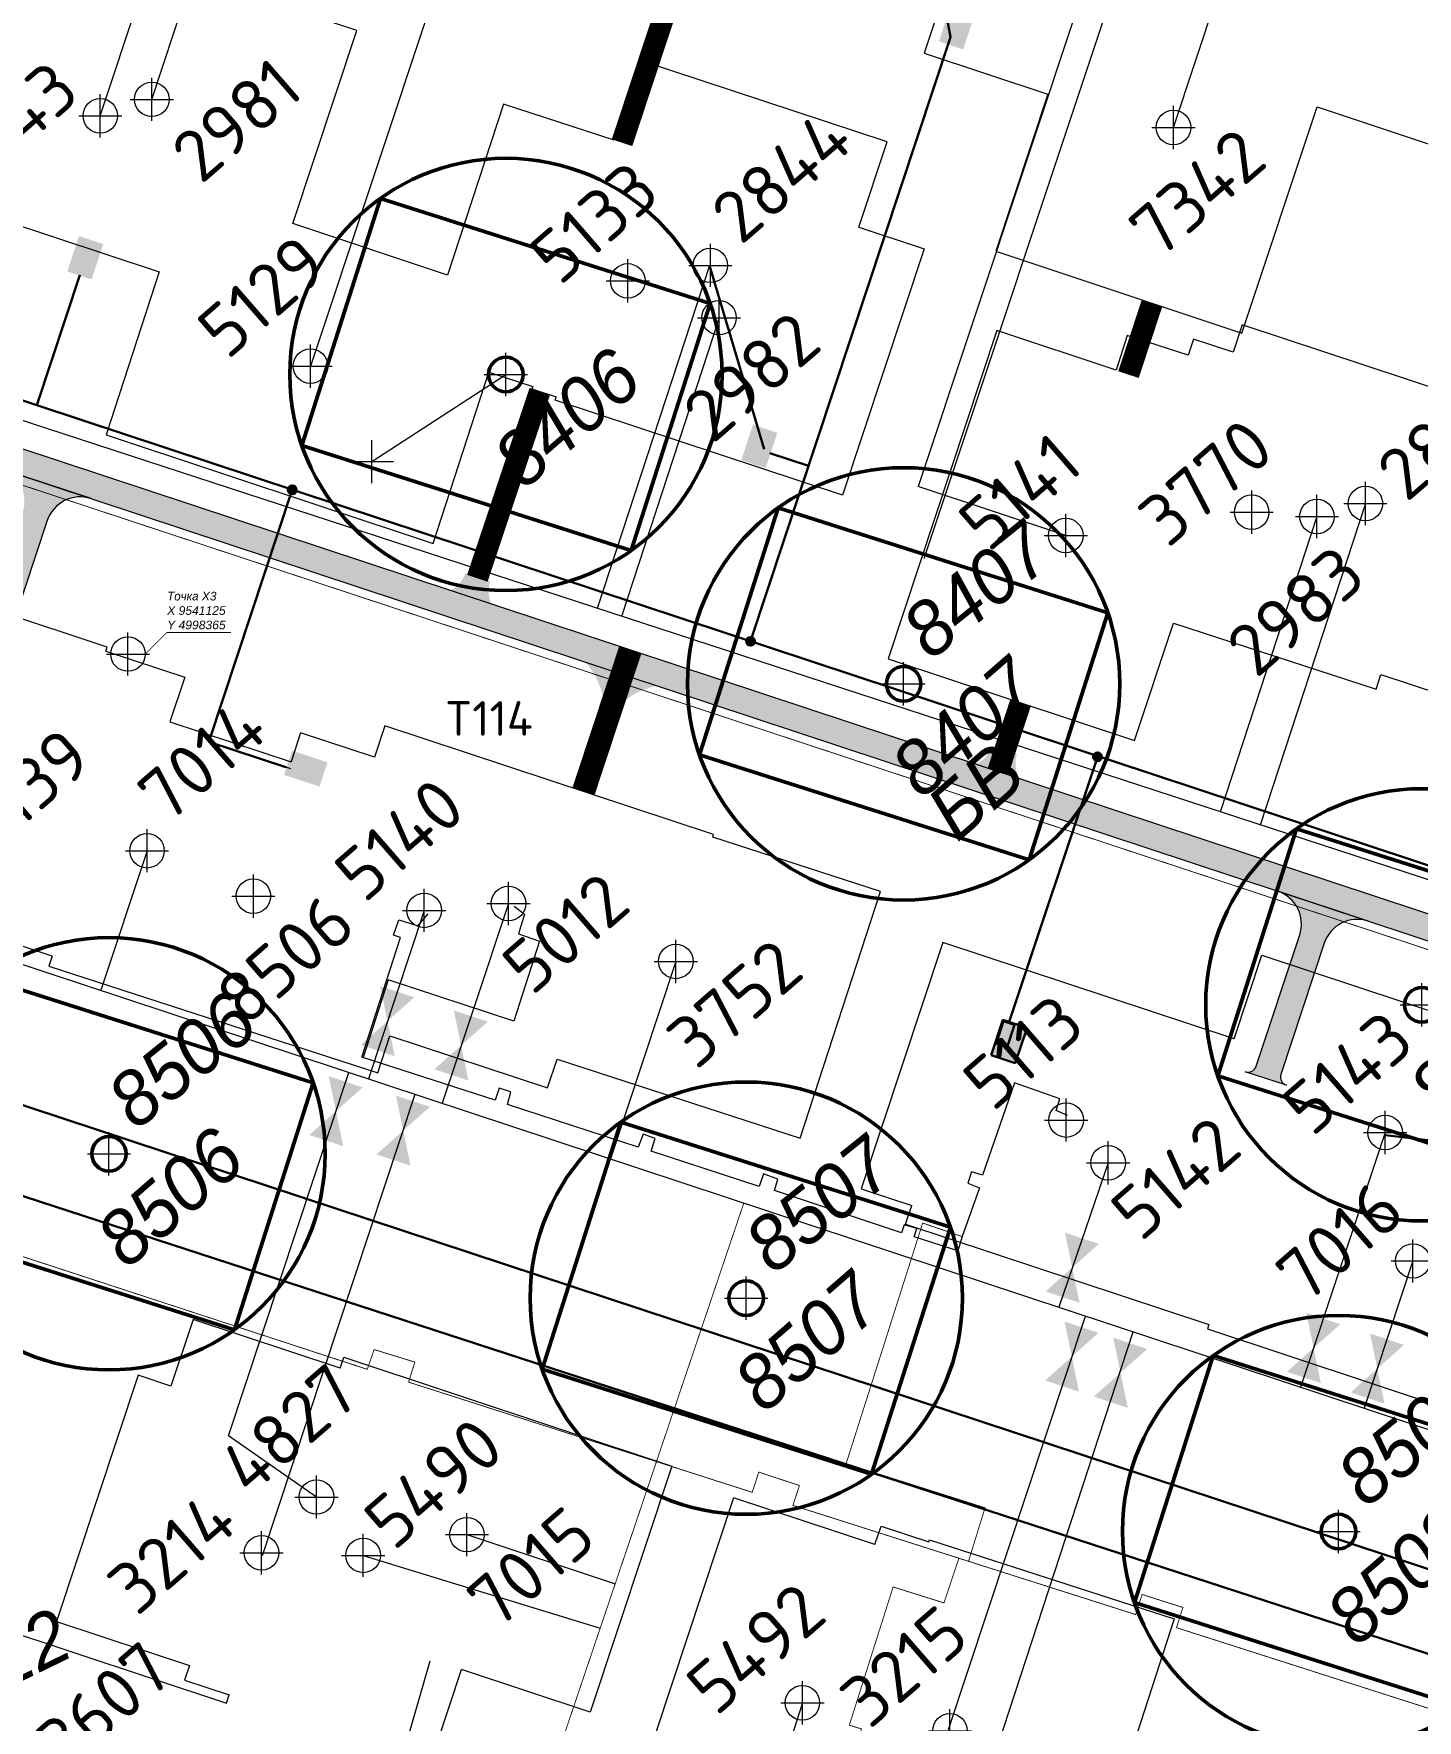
# Model space of a CAD drawing. Header units: millimetres. Extents: x 519 to 9564855, y -810 to 5021775.
# Drawn here: x 9541103.2 to 9541423.2, y 4998118.4 to 4998508.5 of the extents above; entities that cross this region are included whole.
import ezdxf
from ezdxf.enums import TextEntityAlignment as Align

# ---------------------------------------------------------------- set-up
doc = ezdxf.new("R2010")
doc.units = ezdxf.units.MM
doc.header["$LTSCALE"] = 2
doc.header["$MEASUREMENT"] = 0
doc.header["$PDMODE"] = 2
doc.header["$PDSIZE"] = 5
doc.linetypes.add('1', pattern=[0])
for name, color, linetype, lineweight in [('200 скв. на 2010 год', 61, 'Continuous', 0), ('WELLS(drilled after 2000y)', 6, 'Continuous', 40), ('Новый водовод', 5, 'g_122_vpr', 30), ('Скважины на 2026', 222, 'Continuous', 50), ('Электро', 1, 'Continuous', 30), ('Электроснаб', 1, 'Continuous', 18), ('Электроснабжене', 1, 'Continuous', 18)]:
    doc.layers.add(name, color=color, linetype=linetype, lineweight=lineweight)
for name, color, linetype in [('2003-2004 Supplemental wells', 7, 'Continuous'), ('Existing roads', 41, 'Continuous'), ('new 100 wells', 131, 'Continuous'), ('OilColl&Flowlines', 3, 'Continuous'), ('Stage 12 wells.Text&Frame', 52, 'Continuous'), ('Stage8 wlls text', 7, 'Continuous'), ('Wels of 13phase', 200, 'Continuous'), ('Скважины - Конфликты наземки', 92, 'Continuous'), ('Скважины на 2013 год.', 21, '1'), ('Скважины на 2014 год', 70, 'Continuous'), ('Скважины на 2015 год', 7, 'Continuous'), ('Скважины на 2016 год.', 40, 'Continuous'), ('Скважины на 2021 год', 7, 'Continuous')]:
    doc.layers.add(name, color=color, linetype=linetype)
doc.styles.add('92051501$0$STANDARD', font='simplex.shx')
doc.styles.add('Elect', font='isocpeur.ttf')
doc.styles.add('GeoApp', font='', dxfattribs={"height": 1})
doc.styles.add('Line_GUGK', font='')
doc.styles.get("Standard").update_dxf_attribs({"font": 'isocpeur.ttf', "width": 0.5})
doc.styles.get('GeoApp').set_extended_font_data('D431', italic=True)
doc.styles.get('Line_GUGK').set_extended_font_data('Bm431', italic=True)
doc.linetypes.add('g_122_vpr', pattern='A,2,-2,3,-0.6,["Впр",Line_GUGK,S=2,R=0,X=0,Y=-1],-6.4,3,-2,8,-2,8,-2,6', length=45)
doc.linetypes.add('WTR_LINE', pattern='A,0.5,-0.2,["W",92051501$0$STANDARD,S=0.1,R=0,X=-0.1,Y=-0.05],-0.05', length=0.75)

msp = doc.modelspace()

# ---------------------------------------------------------------- hatches: boundary and pattern name
at = {"layer": 'Existing roads', "lineweight": 0}
h = msp.add_hatch(color=256, dxfattribs=at)
edge = h.paths.add_edge_path(flags=16)
edge.add_line((9542915.00048, 4997805.77889), (9542915.82838, 4997805.50495))
edge = h.paths.add_edge_path(flags=16)
edge.add_line((9542915.0804, 4997806.02041), (9542916.50414, 4997805.54932))
edge = h.paths.add_edge_path(flags=17)
edge.add_line((9542915.16031, 4997806.26193), (9542916.96364, 4997805.66524))
edge = h.paths.add_edge_path(flags=17)
edge.add_line((9542915.24023, 4997806.50345), (9542917.32836, 4997805.81252))
edge = h.paths.add_edge_path(flags=17)
edge.add_line((9542915.32014, 4997806.74496), (9542917.63357, 4997805.97949))
edge = h.paths.add_edge_path(flags=17)
edge.add_line((9542915.40006, 4997806.98648), (9542917.89543, 4997806.16081))
edge = h.paths.add_edge_path(flags=17)
edge.add_line((9542915.47997, 4997807.228), (9542918.12293, 4997806.3535))
edge = h.paths.add_edge_path(flags=17)
edge.add_line((9542915.55988, 4997807.46952), (9542918.32156, 4997806.55573))
edge = h.paths.add_edge_path(flags=17)
edge.add_line((9542915.6398, 4997807.71104), (9542918.49494, 4997806.76633))
edge = h.paths.add_edge_path(flags=17)
edge.add_line((9542915.71971, 4997807.95256), (9542918.64549, 4997806.98447))
edge = h.paths.add_edge_path(flags=17)
edge.add_line((9542915.79963, 4997808.19408), (9542918.77483, 4997807.20964))
edge = h.paths.add_edge_path(flags=17)
edge.add_line((9542915.87954, 4997808.4356), (9542918.88401, 4997807.44147))
edge = h.paths.add_edge_path(flags=17)
edge.add_line((9542916.09053, 4997811.84928), (9542916.91843, 4997811.57535))
edge = h.paths.add_edge_path(flags=17)
edge.add_line((9542915.41477, 4997811.80492), (9542916.83851, 4997811.33383))
edge = h.paths.add_edge_path(flags=17)
edge.add_line((9542914.95527, 4997811.689), (9542916.7586, 4997811.09231))
edge = h.paths.add_edge_path(flags=16)
edge.add_line((9542914.59055, 4997811.54171), (9542916.67869, 4997810.85079))
edge = h.paths.add_edge_path(flags=17)
edge.add_line((9542914.28535, 4997811.37474), (9542916.59877, 4997810.60927))
edge = h.paths.add_edge_path(flags=16)
edge.add_line((9542914.02348, 4997811.19343), (9542916.51886, 4997810.36775))
edge = h.paths.add_edge_path(flags=16)
edge.add_line((9542913.79599, 4997811.00074), (9542916.43894, 4997810.12623))
edge = h.paths.add_edge_path(flags=16)
edge.add_line((9542913.59735, 4997810.7985), (9542916.35903, 4997809.88471))
edge = h.paths.add_edge_path(flags=17)
edge.add_line((9542913.42397, 4997810.58791), (9542916.27911, 4997809.64319))
edge = h.paths.add_edge_path(flags=17)
edge.add_line((9542913.27342, 4997810.36976), (9542916.1992, 4997809.40167))
edge = h.paths.add_edge_path(flags=17)
edge.add_line((9542913.14408, 4997810.1446), (9542916.11928, 4997809.16016))
edge = h.paths.add_edge_path(flags=17)
edge.add_line((9542913.0349, 4997809.91276), (9542916.03937, 4997808.91864))
edge = h.paths.add_edge_path(flags=16)
edge.add_line((9542912.9453, 4997809.67445), (9542918.97361, 4997807.67979))
edge = h.paths.add_edge_path(flags=0)
edge.add_line((9542912.9453, 4997809.67445), (9542918.97361, 4997807.67979))
edge = h.paths.add_edge_path(flags=17)
edge.add_line((9542916.95679, 4997811.69128), (9542914.96213, 4997805.66296))
edge = h.paths.add_edge_path()
edge.add_arc((9542915.95946, 4997808.67712), 3.17487, 0, 360)
h.paths.add_polyline_path([(9541621.30331, 4998240.21534), (9541619.40682, 4998234.52294), (9541668.34915, 4998218.3288), (9541670.24564, 4998224.02121)])
edge = h.paths.add_edge_path()
edge.add_line((9541543.45632, 4998259.65358), (9541545.35281, 4998265.34598))
edge.add_line((9541545.35281, 4998265.34598), (9539882.1273, 4998815.67717))
edge.add_arc((9539884.64036, 4998823.2722), 8, 161.691556, 251.691556, ccw=False)
edge.add_line((9539877.04533, 4998825.78526), (9539870.13442, 4998804.89892))
edge.add_arc((9539877.72945, 4998802.38586), 8, 71.691556, 161.691556, ccw=False)
edge.add_line((9539880.24251, 4998809.9809), (9541543.45632, 4998259.65358))
h.paths.add_polyline_path([(9542731.24197, 4997866.63683), (9542733.13846, 4997872.32923), (9541746.19614, 4998198.89057), (9541744.29964, 4998193.19816)])
edge = h.paths.add_edge_path()
edge.add_line((9542910.0184, 4997814.64503), (9542909.36398, 4997812.66899))
edge.add_line((9542909.36398, 4997812.66899), (9542916.00503, 4997810.46964))
edge.add_arc((9542908.97287, 4997822.57537), 14, 300.1520949, 341.6915561)
edge.add_line((9542922.26418, 4997818.17752), (9542982.04609, 4997998.85197))
edge.add_arc((9542983.94484, 4997998.22371), 2, 71.691556, 161.6915561, ccw=False)
edge.add_line((9542984.57311, 4998000.12246), (9542975.07709, 4998003.26452))
edge.add_arc((9542974.44884, 4998001.36581), 1.99996, -18.3072492, 71.6915562, ccw=False)
edge.add_line((9542976.34757, 4998000.73759), (9542916.56564, 4997820.06306))
edge.add_arc((9542908.97061, 4997822.57612), 8, 277.5258796, 341.691556, ccw=False)
h.paths.add_polyline_path([(9542831.9304, 4997833.32085), (9542833.8167, 4997839.01663), (9542809.08896, 4997847.19859), (9542807.19247, 4997841.50618)])
h = msp.add_hatch(color=256, dxfattribs=at)
h.paths.add_polyline_path([(9541621.30331, 4998240.21534), (9541619.40682, 4998234.52294), (9541668.34915, 4998218.3288), (9541670.24564, 4998224.02121)])
edge = h.paths.add_edge_path()
edge.add_line((9541543.45632, 4998259.65358), (9541545.35281, 4998265.34598))
edge.add_line((9541545.35281, 4998265.34598), (9539882.1273, 4998815.67717))
edge.add_arc((9539884.64036, 4998823.2722), 8, 161.691556, 251.6915561, ccw=False)
edge.add_line((9539877.04533, 4998825.78526), (9539870.13442, 4998804.89892))
edge.add_arc((9539877.72945, 4998802.38586), 8, 71.6915559, 161.691556, ccw=False)
edge.add_line((9539880.24251, 4998809.9809), (9541543.45632, 4998259.65358))
h.paths.add_polyline_path([(9542731.24197, 4997866.63683), (9542733.13846, 4997872.32923), (9541746.19614, 4998198.89057), (9541744.29964, 4998193.19816)])
edge = h.paths.add_edge_path()
edge.add_line((9542974.97868, 4997977.49268), (9542969.28014, 4997979.37822))
edge.add_line((9542969.28014, 4997979.37822), (9542916.56564, 4997820.06306))
edge.add_arc((9542908.97061, 4997822.57612), 8, 251.691556, 341.691556, ccw=False)
edge.add_line((9542906.45755, 4997814.98109), (9542809.08896, 4997847.19859))
edge.add_line((9542809.08896, 4997847.19859), (9542807.19247, 4997841.50618))
edge.add_line((9542807.19247, 4997841.50618), (9542904.57502, 4997809.28406))
edge.add_arc((9542908.97287, 4997822.57537), 14, 251.691556, 341.6915561)
edge.add_line((9542922.26418, 4997818.17752), (9542974.97868, 4997977.49268))
for points in [[(9541106.34128, 4998395.86047, -0.414213562), (9541116.44937, 4998400.94244), (9541095.56077, 4998407.8541, -0.414213562), (9541100.64274, 4998397.74601), (9541090.05506, 4998365.74766, -0.414213563), (9541087.52804, 4998364.47716), (9541097.02406, 4998361.3351, -0.414213562), (9541095.75359, 4998363.86207)], [(9541213.56048, 4998372.49251, -0.406846034), (9541208.73898, 4998381.78855), (9541203.03818, 4998383.67484, -0.406846034), (9541193.62352, 4998379.08929)], [(9541335.41961, 4998332.5163, -0.406846034), (9541330.59811, 4998341.81234), (9541324.89731, 4998343.69863, -0.406846034), (9541315.48265, 4998339.11308)], [(9541396.00355, 4998300.01647), (9541385.95506, 4998269.64766, -0.414213562), (9541383.42804, 4998268.37716), (9541392.92406, 4998265.2351, -0.414213562), (9541391.65359, 4998267.76207), (9541401.70209, 4998298.13093, -0.414213562), (9541411.81019, 4998303.2129), (9541390.92158, 4998310.12456, -0.414213562)]]:
    msp.add_hatch(color=256, dxfattribs=at).paths.add_polyline_path(points)
h = msp.add_hatch(color=256, dxfattribs=at)
h.paths.add_polyline_path([(9541236.66043, 4998353.21592), (9541235.0732, 4998353.81268, 0.155118741), (9541230.54054, 4998363.34969), (9541239.09614, 4998360.59655)])
h.paths.add_polyline_path([(9541238.18614, 4998352.64229), (9541236.66043, 4998353.21592), (9541239.09614, 4998360.59655), (9541247.89207, 4998357.76607, 0.161550784)])
at = {"layer": 'Электро'}
for points in [[(9541312.55782, 4998506.71848), (9541318.17006, 4998504.8615), (9541320.87729, 4998513.04336), (9541315.26505, 4998514.90034)], [(9541110.96282, 4998453.50628), (9541116.57505, 4998451.64929), (9541119.28228, 4998459.83115), (9541113.67005, 4998461.68814)], [(9541266.85671, 4998409.84493), (9541272.46895, 4998407.98795), (9541275.17617, 4998416.16981), (9541269.56394, 4998418.02679)], [(9541162.96742, 4998342.65403), (9541161.11044, 4998337.04179), (9541169.2923, 4998334.33457), (9541171.14928, 4998339.9468)], [(9541324.61592, 4998272.20546), (9541330.22816, 4998270.34847), (9541332.93539, 4998278.53033), (9541327.32315, 4998280.38732)]]:
    msp.add_hatch(color=256, dxfattribs=at).paths.add_polyline_path(points)
h = msp.add_hatch(color=256, dxfattribs=at)
edge = h.paths.add_edge_path()
edge.add_arc((9541163.00368, 4998402.99805), 1, 0, 360)
h = msp.add_hatch(color=256, dxfattribs=at)
edge = h.paths.add_edge_path()
edge.add_arc((9541268.97172, 4998367.93514), 1, 0, 360)
h = msp.add_hatch(color=256, dxfattribs=at)
edge = h.paths.add_edge_path()
edge.add_arc((9541349.24139, 4998341.23615), 1, 0, 360)
at = {"layer": 'Электроснаб', "lineweight": 0}
for points in [[(9541312.55782, 4998506.71848), (9541318.17006, 4998504.8615), (9541320.87729, 4998513.04336), (9541315.26505, 4998514.90034)], [(9541110.96282, 4998453.50628), (9541116.57505, 4998451.64929), (9541119.28228, 4998459.83115), (9541113.67005, 4998461.68814)], [(9541266.85671, 4998409.84493), (9541272.46895, 4998407.98795), (9541275.17617, 4998416.16981), (9541269.56394, 4998418.02679)], [(9541162.96742, 4998342.65403), (9541161.11044, 4998337.04179), (9541169.2923, 4998334.33457), (9541171.14928, 4998339.9468)], [(9541324.61592, 4998272.20546), (9541330.22816, 4998270.34847), (9541332.93539, 4998278.53033), (9541327.32315, 4998280.38732)]]:
    msp.add_hatch(color=1, dxfattribs=at).paths.add_polyline_path(points)
h = msp.add_hatch(color=1, dxfattribs=at)
edge = h.paths.add_edge_path()
edge.add_arc((9541163.00368, 4998402.99805), 1, 0, 360)
h = msp.add_hatch(color=1, dxfattribs=at)
edge = h.paths.add_edge_path()
edge.add_arc((9541268.97172, 4998367.93514), 1, 0, 360)
h = msp.add_hatch(color=1, dxfattribs=at)
edge = h.paths.add_edge_path()
edge.add_arc((9541349.24139, 4998341.23615), 1, 0, 360)
at = {"layer": 'Электроснабжене', "lineweight": 0}
for points in [[(9541312.55782, 4998506.71848), (9541318.17006, 4998504.8615), (9541320.87729, 4998513.04336), (9541315.26505, 4998514.90034)], [(9541110.96282, 4998453.50628), (9541116.57505, 4998451.64929), (9541119.28228, 4998459.83115), (9541113.67005, 4998461.68814)], [(9541266.85671, 4998409.84493), (9541272.46895, 4998407.98795), (9541275.17617, 4998416.16981), (9541269.56394, 4998418.02679)], [(9541162.96742, 4998342.65403), (9541161.11044, 4998337.04179), (9541169.2923, 4998334.33457), (9541171.14928, 4998339.9468)], [(9541324.61592, 4998272.20546), (9541330.22816, 4998270.34847), (9541332.93539, 4998278.53033), (9541327.32315, 4998280.38732)]]:
    msp.add_hatch(color=1, dxfattribs=at).paths.add_polyline_path(points)
h = msp.add_hatch(color=1, dxfattribs=at)
edge = h.paths.add_edge_path()
edge.add_arc((9541163.00368, 4998402.99805), 1, 0, 360)
h = msp.add_hatch(color=1, dxfattribs=at)
edge = h.paths.add_edge_path()
edge.add_arc((9541268.97172, 4998367.93514), 1, 0, 360)
h = msp.add_hatch(color=1, dxfattribs=at)
edge = h.paths.add_edge_path()
edge.add_arc((9541349.24139, 4998341.23615), 1, 0, 360)

# ---------------------------------------------------------------- linework, layer by layer
at = {"color": 3, "lineweight": 0, "ltscale": 5}
for p, q in [((9541375.09608, 4998606.3271), (9541307.72485, 4998403.71618)), ((9541210.45766, 4998561.69481), (9541167.2, 4998431.6)), ((9541352.35766, 4998517.09481), (9541309.1, 4998387)), ((9541341.9, 4998392.4), (9541307.72485, 4998403.71618))]:
    msp.add_line(p, q, dxfattribs=at)
at = {"color": 1, "linetype": 'ByBlock', "lineweight": 0, "ltscale": 80}
msp.add_line((9541188.0754, 4998108.48114), (9541194.87073, 4998132.09797), dxfattribs=at)
at = {"color": 5, "linetype": 'WTR_LINE', "lineweight": 0, "ltscale": 20, "const_width": 0.2}
msp.add_lwpolyline([(9540467.06099, 4998613.38589), (9542159.40868, 4998054.19781), (9542106.63165, 4997892.59541)], dxfattribs=at)
at = {"layer": '200 скв. на 2010 год', "color": 0, "linetype": 'ByBlock', "lineweight": 0}
msp.add_lwpolyline([(9541400.04047, 4998491.55865), (9541467.09855, 4998469.25015), (9541485.95399, 4998526.23555), (9541485.52782, 4998526.37656)], dxfattribs=at)
at = {"layer": 'DEFPOINTS', "color": 1, "lineweight": 0, "ltscale": 80}
msp.add_point((9541342, 4998257.2), dxfattribs=at)
at = {"layer": 'Existing roads', "color": 3, "linetype": 'ByBlock', "lineweight": 0, "ltscale": 80}
for p, q in [((9541118.6, 4998489.5), (9541149.19515, 4998581.96547)), ((9541130.5, 4998493.3), (9541158.78759, 4998578.79151)), ((9541213, 4998307.3), (9541197.70279, 4998261.06838)), ((9541148.24092, 4998184.11599), (9541176.07134, 4998268.22583)), ((9541156.1, 4998156.5), (9541191.39083, 4998263.15689)), ((9541314.8, 4998116.2), (9541346.44915, 4998211.8509)), ((9541326.3, 4998112.7), (9541357.49828, 4998208.19495))]:
    msp.add_line(p, q, dxfattribs=at)
at = {"layer": 'Existing roads', "lineweight": 0}
for p, q in [((9541116.44937, 4998400.94244), (9541095.56077, 4998407.8541)), ((9541411.81019, 4998303.2129), (9541390.92158, 4998310.12456)), ((9541392.92406, 4998265.2351), (9541383.42804, 4998268.37716))]:
    msp.add_line(p, q, dxfattribs=at)
at = {"layer": 'Existing roads', "lineweight": 0, "flags": 128}
for points in [[(9539882.1273, 4998815.67717), (9541545.35281, 4998265.34598)], [(9541543.45632, 4998259.65358), (9539880.24251, 4998809.9809)]]:
    msp.add_lwpolyline(points, dxfattribs=at)
at = {"layer": 'Existing roads', "lineweight": 0, "const_width": 5, "flags": 128}
for points in [[(9541264.64501, 4998559.97661), (9541239.26654, 4998483.27713)], [(9541361.83916, 4998446.12521), (9541356.41262, 4998429.62827)], [(9541220.22994, 4998425.74421), (9541205.79671, 4998382.51353)], [(9541331.41489, 4998353.63393), (9541326.22352, 4998337.8519)]]:
    msp.add_lwpolyline(points, dxfattribs=at)
at = {"layer": 'Existing roads', "lineweight": 0, "flags": 128}
for points in [[(9541106.34128, 4998395.86047), (9541095.75358, 4998363.86203, 0.414207454), (9541097.02406, 4998361.3351)], [(9541383.42804, 4998268.37716, 0.414213562), (9541385.95506, 4998269.64766), (9541396.00355, 4998300.01647)], [(9541401.70209, 4998298.13093), (9541391.65358, 4998267.76203, 0.414207454), (9541392.92406, 4998265.2351)]]:
    msp.add_lwpolyline(points, format="xyb", dxfattribs=at)
at = {"layer": 'Existing roads', "lineweight": 0, "const_width": 5.4}
msp.add_lwpolyline([(9541230.3358, 4998333.17606), (9541241.19239, 4998365.98716)], dxfattribs=at)
at = {"layer": 'Existing roads', "lineweight": 0}
for centre, start, end in [((9541113.93631, 4998393.34741), 71.6915561, 161.691556), ((9541388.40852, 4998302.52953), 341.691556, 71.691556), ((9541409.29713, 4998295.61787), 71.6915561, 161.691556)]:
    msp.add_arc(centre, 8, start, end, dxfattribs=at)
at = {"layer": 'new 100 wells', "color": 0, "linetype": 'ByBlock', "lineweight": 0}
for points in [[(9541182.03604, 4998341.10538), (9541164.93745, 4998346.76299), (9541162.7134, 4998340.0414)], [(9541185.56765, 4998276.71252), (9541222.06254, 4998264.63702), (9541224.25812, 4998271.27254)]]:
    msp.add_lwpolyline(points, dxfattribs=at)
msp.add_circle((9541193.5, 4998305.7), 4, dxfattribs=at)
msp.add_point((9541193.5, 4998305.7), dxfattribs=at)
at = {"layer": 'OilColl&Flowlines', "linetype": 'ByBlock', "lineweight": 0, "ltscale": 5}
for p, q in [((9541259.5, 4998454.9), (9541233.55148, 4998375.5273)), ((9541261.7, 4998442.8), (9541239.11283, 4998373.70918)), ((9541411.2, 4998399.8), (9541386.87777, 4998325.40187)), ((9541400, 4998396.8), (9541377.64526, 4998328.42016))]:
    msp.add_line(p, q, dxfattribs=at)
at = {"layer": 'OilColl&Flowlines', "lineweight": 0}
for p, q in [((9540842.41777, 4998378.62576), (9542254.31336, 4997911.45509)), ((9541193.5, 4998305.7), (9541180.60421, 4998266.72599)), ((9541415.8, 4998254.3), (9541396.19668, 4998195.39035)), ((9541351.7, 4998247.3), (9541340.31759, 4998213.87973))]:
    msp.add_line(p, q, dxfattribs=at)
at = {"layer": 'OilColl&Flowlines', "color": 3, "linetype": 'ByBlock', "lineweight": 0, "ltscale": 5}
msp.add_line((9541168.6, 4998170), (9541148.24092, 4998184.11599), dxfattribs=at)
at = {"layer": 'OilColl&Flowlines', "color": 3, "linetype": 'ByBlock', "lineweight": 0, "ltscale": 5, "const_width": 0.2, "elevation": 0}
msp.add_lwpolyline([(9541267.4321, 4998237.99621), (9541078.47311, 4997678.54594), (9541085.57602, 4997651.73082), (9541078.25837, 4997629.29731)], dxfattribs=at)
at = {"layer": 'OilColl&Flowlines', "lineweight": 0}
for points in [[(9541191.20321, 4998285.58573), (9541185.02319, 4998280.08117), (9541183.34611, 4998288.18551)], [(9541208.22207, 4998279.9545), (9541202.04204, 4998274.44994), (9541200.36496, 4998282.55428)], [(9541186.70027, 4998271.97683), (9541178.84317, 4998274.5766), (9541185.02319, 4998280.08117)], [(9541203.71913, 4998266.3456), (9541195.86202, 4998268.94537), (9541202.04204, 4998274.44994)], [(9541179.28237, 4998264.75744), (9541173.10235, 4998259.25287), (9541171.42527, 4998267.35721)], [(9541194.83579, 4998260.2539), (9541188.65577, 4998254.74934), (9541186.97868, 4998262.85368)], [(9541174.77943, 4998251.14853), (9541166.92233, 4998253.74831), (9541173.10235, 4998259.25287)], [(9541190.33285, 4998246.645), (9541182.47574, 4998249.24477), (9541188.65577, 4998254.74934)], [(9541349.5731, 4998228.55312), (9541343.39307, 4998223.04855), (9541341.71599, 4998231.15289)], [(9541345.07016, 4998214.94421), (9541337.21305, 4998217.54399), (9541343.39307, 4998223.04855)], [(9541405.39864, 4998209.97609), (9541399.21861, 4998204.47153), (9541397.54153, 4998212.57587)], [(9541349.47553, 4998207.96987), (9541343.29551, 4998202.46531), (9541341.61843, 4998210.56965)], [(9541360.74856, 4998204.23983), (9541354.56853, 4998198.73527), (9541352.89145, 4998206.83961)], [(9541400.8957, 4998196.36719), (9541393.03859, 4998198.96696), (9541399.21861, 4998204.47153)], [(9541420.14073, 4998205.20357), (9541413.96071, 4998199.699), (9541412.28363, 4998207.80334)], [(9541344.97259, 4998194.36097), (9541337.11548, 4998196.96074), (9541343.29551, 4998202.46531)], [(9541356.24561, 4998190.63093), (9541348.38851, 4998193.2307), (9541354.56853, 4998198.73527)], [(9541415.63779, 4998191.59466), (9541407.78069, 4998194.19443), (9541413.96071, 4998199.699)]]:
    msp.add_solid(points, dxfattribs=at)
at = {"layer": 'Stage 12 wells.Text&Frame', "color": 0, "linetype": 'ByBlock', "lineweight": 0, "ltscale": 5}
msp.add_line((9541260.23541, 4998322.67055), (9541260.38399, 4998323.11968), dxfattribs=at)
at = {"layer": 'Stage 12 wells.Text&Frame', "color": 0, "linetype": 'ByBlock', "lineweight": 0}
for points in [[(9541163.13234, 4998464.56544), (9541177.91798, 4998509.22241), (9541101.93745, 4998534.36299), (9541101.27178, 4998532.35116)], [(9541294.02892, 4998463.71511), (9541300.56299, 4998483.46255), (9541243.57759, 4998502.31798), (9541237.47042, 4998483.86073)], [(9541072.81403, 4998478.5099), (9541071.18202, 4998473.57759), (9541132.20504, 4998453.39951)], [(9541294.02892, 4998463.71511), (9541309.11798, 4998458.72241), (9541290.26255, 4998401.73701), (9541223.77959, 4998423.73502), (9541224.02851, 4998424.48733)], [(9541430.66178, 4998362.08138), (9541439.86255, 4998359.03701), (9541458.71798, 4998416.02241), (9541382.73745, 4998441.16299), (9541380.63822, 4998434.81862)], [(9541380.63822, 4998434.81862), (9541371.43745, 4998437.86299), (9541370.19912, 4998434.12047)], [(9541218.62221, 4998426.89715), (9541218.43701, 4998426.33745), (9541224.02851, 4998424.48733)], [(9541119.89672, 4998365.65149), (9541120.21798, 4998366.62241), (9541044.23745, 4998391.76299), (9541040.21419, 4998379.60378)], [(9541414.77382, 4998360.29945), (9541428.56255, 4998355.73701), (9541430.66178, 4998362.08138)], [(9541260.35, 4998323.01696), (9541260.41798, 4998323.22241), (9541184.43745, 4998348.36299), (9541182.03604, 4998341.10538)], [(9541380.8198, 4998275.96739), (9541313.43745, 4998298.26299), (9541294.58202, 4998241.27759), (9541306.27731, 4998237.40783)], [(9541174.04913, 4998199.79333), (9541140.03745, 4998211.06299), (9541134.93705, 4998195.64842)], [(9541310.21441, 4998159.64262), (9541310.3586, 4998160.08871), (9541366.95699, 4998141.79413), (9541342.0887, 4998064.8585), (9541308.08667, 4998076.09239)]]:
    msp.add_lwpolyline(points, dxfattribs=at)
for centre in [(9541130.5, 4998493.3), (9541118.6, 4998489.5), (9541259.7, 4998454.9), (9541261.7, 4998442.8), (9541411.2, 4998399.8), (9541400, 4998396.8), (9541213, 4998307.3), (9541342, 4998257.2), (9541168.6, 4998170)]:
    msp.add_circle(centre, 4, dxfattribs=at)
at = {"layer": 'Stage 12 wells.Text&Frame', "color": 0, "linetype": 'ByBlock', "lineweight": 0, "ltscale": 80}
msp.add_point((9541130.5, 4998493.3), dxfattribs=at)
at = {"layer": 'Stage 12 wells.Text&Frame', "color": 0, "linetype": 'ByBlock', "lineweight": 0}
for p in [(9541118.6, 4998489.5), (9541259.7, 4998454.9), (9541261.7, 4998442.8), (9541411.2, 4998399.8), (9541400, 4998396.8), (9541213, 4998307.3), (9541342, 4998257.2), (9541168.6, 4998170)]:
    msp.add_point(p, dxfattribs=at)
at = {"layer": 'Stage8 wlls text', "color": 0, "linetype": 'ByBlock', "lineweight": 0}
for points in [[(9541321.48777, 4998541.16837), (9541309.18202, 4998503.9776), (9541337.78984, 4998494.51179)], [(9541119.89672, 4998365.65149), (9541138.11798, 4998359.62241), (9541134.70409, 4998349.35072)], [(9541107.42886, 4998295.11148), (9541107.42886, 4998295.11148), (9541084.16303, 4998302.84516)], [(9541380.8198, 4998275.96739), (9541387.23745, 4998295.36299), (9541463.21798, 4998270.22241), (9541456.60207, 4998250.22764)]]:
    msp.add_lwpolyline(points, dxfattribs=at)
for centre in [(9541125, 4998365), (9541415.8, 4998254.3)]:
    msp.add_circle(centre, 4, dxfattribs=at)
for p in [(9541125, 4998365), (9541415.8, 4998254.3)]:
    msp.add_point(p, dxfattribs=at)
at = {"layer": 'WELLS(drilled after 2000y)', "color": 0, "lineweight": 0}
msp.add_line((9541304.84938, 4998233.09229), (9541306.27731, 4998237.40783), dxfattribs=at)
at = {"layer": 'WELLS(drilled after 2000y)', "color": 0, "linetype": 'ByBlock', "lineweight": 0}
for p, q in [((9541304.84938, 4998233.09229), (9541375.01085, 4998209.87713)), ((9541074.70225, 4998146.50005, 0.00005), (9541147.75674, 4998122.32765, 0.00005))]:
    msp.add_line(p, q, dxfattribs=at)
at = {"layer": 'WELLS(drilled after 2000y)', "color": 6, "lineweight": 0}
msp.add_lwpolyline([(9541214.2944, 4998306.67327), (9541216.7, 4998304.841), (9541215.34, 4998300.244), (9541220.21, 4998298.543), (9541214.253, 4998280.092), (9541185.17275, 4998289.60029), (9541179.36297, 4998271.66159)], dxfattribs=at)
at = {"layer": 'WELLS(drilled after 2000y)', "color": 6, "lineweight": 0, "elevation": -23.095}
msp.add_lwpolyline([(9541342.33, 4998258.259), (9541339.684, 4998259.446), (9541340.553, 4998262.126), (9541330.06606, 4998265.78957), (9541322.60703, 4998244.44199), (9541320.11259, 4998245.25745), (9541319.238, 4998242.582), (9541321.93784, 4998241.55464), (9541317.964, 4998230.235), (9541316.928, 4998226.927), (9541306.84959, 4998230.21321), (9541307.41581, 4998232.13526), (9541304.494, 4998232.996), (9541303.88085, 4998231.14721), (9541274.54, 4998240.878), (9541275.273, 4998243.492), (9541271.973, 4998244.727), (9541271.02294, 4998241.81228), (9541246.017, 4998249.963), (9541246.91, 4998252.929), (9541244.1196, 4998253.94425), (9541243.02, 4998250.922), (9541212.777, 4998260.831), (9541213.56336, 4998263.6884), (9541210.88325, 4998264.61119), (9541209.905, 4998261.77), (9541179.09, 4998271.75), (9541188.046, 4998299.449), (9541186.381, 4998299.994), (9541187.608, 4998303.529), (9541192.011, 4998302.123), (9541194.44944, 4998304.91089)], dxfattribs=at)
at = {"layer": 'WELLS(drilled after 2000y)', "color": 6, "lineweight": 0, "const_width": 0.2}
for points in [[(9541446.59812, 4998114.45547), (9541367.513, 4998139.778), (9541368.985, 4998144.449), (9541359.55234, 4998147.45672), (9541358.071, 4998142.811), (9541278.795, 4998168.068), (9541280.30619, 4998172.65713), (9541270.90694, 4998175.75229), (9541269.371, 4998171.088), (9541189.912, 4998196.574), (9541191.34066, 4998201.21027), (9541181.924, 4998204.112), (9541180.349, 4998199.53), (9540942.03054, 4998277.52445), (9540919.3545, 4998208.23593), (9540875.433, 4998222.59), (9540874.67439, 4998219.93642), (9540792.50242, 4998248.47799)], [(9541319.40415, 4998155.1301), (9541323.227, 4998167.507), (9541291.096, 4998177.71), (9541308.808, 4998233.372), (9541317.964, 4998230.235)], [(9541250.973, 4997998.104), (9541251.591, 4997999.942), (9541255.95227, 4997998.75515), (9541256.976, 4998002.517), (9541255.615, 4998003.036), (9541263.756, 4998028.594), (9541266.646, 4998027.791), (9541267.478, 4998030.603), (9541264.675, 4998031.435), (9541272.837, 4998057.192), (9541275.62763, 4998056.29476), (9541276.554, 4998059.176), (9541273.775, 4998060.069), (9541281.909, 4998085.827), (9541284.791, 4998084.946), (9541285.639, 4998087.756), (9541282.80815, 4998088.64604), (9541290.906, 4998114.402), (9541293.766, 4998113.513), (9541294.65, 4998116.351), (9541291.845, 4998117.238), (9541301.968, 4998149.188), (9541313.729, 4998145.516), (9541317.156, 4998155.805)]]:
    msp.add_lwpolyline(points, dxfattribs=at)
at = {"layer": 'WELLS(drilled after 2000y)', "color": 0, "linetype": 'ByBlock', "lineweight": 0, "ltscale": 5}
msp.add_lwpolyline([(9541147.75674, 4998122.32765), (9541148.39069, 4998124.23507)], dxfattribs=at)
at = {"layer": 'WELLS(drilled after 2000y)', "color": 0, "linetype": 'ByBlock', "lineweight": 0}
msp.add_circle((9541351.7, 4998247.3), 4, dxfattribs=at)
msp.add_point((9541351.7, 4998247.3), dxfattribs=at)
at = {"layer": 'Wels of 13phase', "color": 0, "linetype": 'ByBlock', "lineweight": 0}
for points in [[(9541134.93705, 4998195.64842), (9541127.33745, 4998198.16299), (9541108.48202, 4998141.17759), (9541139.22208, 4998131.00626)], [(9541297.7578, 4998158.97867), (9541299.18148, 4998163.28778), (9541310.21441, 4998159.64262)]]:
    msp.add_lwpolyline(points, dxfattribs=at)
for centre in [(9541155.9, 4998157.1), (9541315.12, 4998115.9)]:
    msp.add_circle(centre, 4, dxfattribs=at)
for p in [(9541155.9, 4998157.1), (9541315.12, 4998115.9)]:
    msp.add_point(p, dxfattribs=at)
at = {"layer": 'Новый водовод', "linetype": 'ByBlock', "lineweight": 25, "const_width": 0.2}
msp.add_lwpolyline([(9541129, 4998365), (9541133.97514, 4998369.97514), (9541148.7976, 4998369.97514)], dxfattribs=at)
at = {"layer": 'Скважины - Конфликты наземки', "linetype": 'ByBlock', "lineweight": 0}
for centre in [(9541304.4, 4998358.1), (9541120.6, 4998249.4), (9541268, 4998216), (9541405, 4998162)]:
    msp.add_circle(centre, 4, dxfattribs=at)
at = {"layer": 'Скважины - Конфликты наземки', "linetype": 'ByBlock', "lineweight": 0, "ltscale": 80}
for p in [(9541304.4, 4998358.1), (9541120.6, 4998249.4), (9541268, 4998216), (9541405, 4998162)]:
    msp.add_point(p, dxfattribs=at)
at = {"layer": 'Скважины на 2013 год.', "color": 3, "linetype": 'ByBlock', "lineweight": 0, "ltscale": 5}
for p, q in [((9541129.4, 4998319.5), (9541118.69389, 4998287.211)), ((9541179.4, 4998156.5), (9541234.22914, 4998139.69231, 0))]:
    msp.add_line(p, q, dxfattribs=at)
at = {"layer": 'Скважины на 2013 год.', "color": 0, "linetype": 'ByBlock', "lineweight": 0}
for points in [[(9541139.22208, 4998131.00626), (9541138.10752, 4998127.65276), (9541148.39069, 4998124.23507)], [(9541196.33292, 4998112.60371), (9541202.14875, 4998130.10236)]]:
    msp.add_lwpolyline(points, dxfattribs=at)
msp.add_circle((9541179.4, 4998156.5), 4, dxfattribs=at)
msp.add_point((9541179.4, 4998156.5), dxfattribs=at)
at = {"layer": 'Скважины на 2014 год', "color": 3, "linetype": 'ByBlock', "lineweight": 0, "ltscale": 5}
for p, q in [((9541422.2, 4998224.6), (9541410.9228, 4998190.51774)), ((9541203.34199, 4998161.31928), (9541237.68579, 4998149.92638, 0))]:
    msp.add_line(p, q, dxfattribs=at)
at = {"layer": 'Скважины на 2014 год', "color": 0, "linetype": 'ByBlock', "lineweight": 0}
for points in [[(9541198.93749, 4998452.66529), (9541163.13234, 4998464.56544)], [(9541132.20504, 4998453.39951), (9541132.20504, 4998453.39951), (9541119.94962, 4998415.69055), (9541195.5921, 4998390.55012), (9541208.4734, 4998430.1947)], [(9541353.52519, 4998430.68221), (9541325.99548, 4998439.79954), (9541300.84437, 4998363.856), (9541357.80203, 4998344.99267), (9541366.79344, 4998372.13931)], [(9541134.70409, 4998349.35072), (9541162.7134, 4998340.0414)], [(9541375.01085, 4998209.87713), (9541374.68809, 4998208.90602), (9541450.60492, 4998183.67439), (9541452.18436, 4998188.42661)], [(9541174.04913, 4998199.79333), (9541174.90733, 4998202.38337), (9541250.82417, 4998177.15175), (9541231.90045, 4998120.21413), (9541202.14875, 4998130.10236)]]:
    msp.add_lwpolyline(points, dxfattribs=at)
for centre in [(9541167.2, 4998431.6), (9541129.4, 4998319.5), (9541422.2, 4998224.6), (9541203.4, 4998161.3)]:
    msp.add_circle(centre, 4, dxfattribs=at)
at = {"layer": 'Скважины на 2014 год', "color": 0, "linetype": 'ByBlock', "lineweight": 0, "ltscale": 5}
msp.add_circle((9541341.9, 4998392.4), 4, dxfattribs=at)
at = {"layer": 'Скважины на 2014 год', "color": 0, "linetype": 'ByBlock', "lineweight": 0}
for p in [(9541167.2, 4998431.6), (9541129.4, 4998319.5), (9541422.2, 4998224.6), (9541203.4, 4998161.3)]:
    msp.add_point(p, dxfattribs=at)
at = {"layer": 'Скважины на 2014 год', "color": 0, "linetype": 'ByBlock', "lineweight": 0, "ltscale": 5}
msp.add_point((9541341.9, 4998392.4), dxfattribs=at)
at = {"layer": 'Скважины на 2015 год', "color": 3, "linetype": 'ByBlock', "lineweight": 0, "ltscale": 5}
for p, q in [((9541366.8, 4998486.8), (9541403.26531, 4998597.00641)), ((9540937.16158, 4998472.42308), (9543594.09496, 4997604.63038, 0))]:
    msp.add_line(p, q, dxfattribs=at)
at = {"layer": 'Скважины на 2015 год', "color": 0, "linetype": 'ByBlock', "lineweight": 0}
msp.add_lwpolyline([(9541337.78984, 4998494.51179), (9541325.69322, 4998458.15004), (9541382.62547, 4998439.21014), (9541400.04047, 4998491.55865)], dxfattribs=at)
msp.add_circle((9541366.8, 4998486.8), 4, dxfattribs=at)
msp.add_point((9541366.8, 4998486.8), dxfattribs=at)
at = {"layer": 'Скважины на 2016 год.', "color": 3, "linetype": 'ByBlock', "lineweight": 0, "ltscale": 40}
msp.add_line((9541281, 4998122.4), (9541251.62231, 4998030.55467), dxfattribs=at)
at = {"layer": 'Скважины на 2016 год.', "color": 0, "linetype": 'ByBlock', "lineweight": 0}
msp.add_lwpolyline([(9541297.7578, 4998158.97867), (9541265.04148, 4998169.78778), (9541239.94465, 4998093.82628), (9541273.94667, 4998082.59239), (9541275.37035, 4998086.9015)], dxfattribs=at)
msp.add_circle((9541280.98, 4998122.4), 4, dxfattribs=at)
msp.add_point((9541281, 4998122.4), dxfattribs=at)
at = {"layer": 'Скважины на 2021 год', "color": 3, "linetype": 'ByBlock', "lineweight": 0, "ltscale": 50}
msp.add_line((9541251.7, 4998293.9), (9541236.5802, 4998248.20455), dxfattribs=at)
at = {"layer": 'Скважины на 2021 год', "color": 0, "linetype": 'ByBlock', "lineweight": 0}
for points in [[(9541237.47042, 4998483.86073), (9541211.82825, 4998492.19238), (9541198.93749, 4998452.66529)], [(9541370.19912, 4998434.12047), (9541356.12825, 4998438.69238), (9541353.52519, 4998430.68221)], [(9541208.4734, 4998430.1947), (9541218.62221, 4998426.89715)], [(9541366.79344, 4998372.13931), (9541413.67175, 4998356.90762), (9541414.77382, 4998360.29945)], [(9541224.25812, 4998271.27254), (9541280.47175, 4998253.00762), (9541299.01277, 4998310.07102), (9541260.23541, 4998322.67055)], [(9541107.42886, 4998295.11148), (9541106.68723, 4998292.82898), (9541182.77175, 4998268.10762), (9541185.56765, 4998276.71252)]]:
    msp.add_lwpolyline(points, dxfattribs=at)
for centre in [(9541240.6, 4998451.3), (9541384.9, 4998397.8), (9541154, 4998309), (9541251.7, 4998293.9)]:
    msp.add_circle(centre, 4, dxfattribs=at)
for p in [(9541240.6, 4998451.3), (9541384.9, 4998397.8), (9541154, 4998309), (9541251.7, 4998293.9)]:
    msp.add_point(p, dxfattribs=at)
at = {"layer": 'Скважины на 2026', "lineweight": 0}
msp.add_line((9541181.4, 4998409.5), (9541212.41, 4998429.67), dxfattribs=at)
at = {"layer": 'Скважины на 2026', "linetype": 'ByBlock', "ltscale": 50}
for points in [[(9541165.18913, 4998413.23257), (9541241.41178, 4998388.94044), (9541259.63087, 4998446.10743), (9541183.40822, 4998470.39956)], [(9541257.17913, 4998341.66257), (9541333.40178, 4998317.37044), (9541351.62087, 4998374.53743), (9541275.39822, 4998398.82956)], [(9541377.04913, 4998267.41257), (9541453.27178, 4998243.12044), (9541471.49087, 4998300.28743), (9541395.26822, 4998324.57956)], [(9541073.37913, 4998232.96257), (9541149.60178, 4998208.67044), (9541167.82087, 4998265.83743), (9541091.59822, 4998290.12956)], [(9541220.77913, 4998199.56257), (9541297.00178, 4998175.27044), (9541315.22087, 4998232.43743), (9541238.99822, 4998256.72956)], [(9541357.77913, 4998145.56257), (9541434.00178, 4998121.27044), (9541452.22087, 4998178.43743), (9541375.99822, 4998202.72956)]]:
    msp.add_lwpolyline(points, close=True, dxfattribs=at)
for centre in [(9541212.41, 4998429.67), (9541304.4, 4998358.1), (9541424.27, 4998283.85), (9541120.6, 4998249.4), (9541268, 4998216), (9541405, 4998162)]:
    msp.add_circle(centre, 50, dxfattribs=at)
at = {"layer": 'Скважины на 2026', "linetype": 'ByBlock'}
for centre in [(9541212.41, 4998429.67), (9541304.4, 4998358.1), (9541424.27, 4998283.85), (9541120.6, 4998249.4), (9541268, 4998216), (9541405, 4998162)]:
    msp.add_circle(centre, 4, dxfattribs=at)
at = {"layer": 'Скважины на 2026', "linetype": 'ByBlock', "lineweight": 0}
for p in [(9541212.41, 4998429.67), (9541181.4, 4998409.5), (9541304.4, 4998358.1), (9541424.27, 4998283.85), (9541120.6, 4998249.4), (9541268, 4998216), (9541405, 4998162)]:
    msp.add_point(p, dxfattribs=at)
at = {"layer": 'Электро'}
for p, q in [((9541678.59808, 4998232.3972, 0), (9540202.84697, 4998720.69651, 0)), ((9541734.56444, 4998051.30919, 0.03953), (9539858.47025, 4998670.81033, 0)), ((9541726.10238, 4998035.88202, 0.03953), (9539877.36286, 4998638.13067, -0.00055)), ((9541113.87453, 4998452.64572, 0), (9541103.91706, 4998422.54874, 0)), ((9541143.71984, 4998344.71791, 0), (9541163.00368, 4998402.99805, 0)), ((9541143.71984, 4998344.71791, 0), (9541161.49016, 4998338.84915, 0)), ((9541327.32315, 4998280.38732, 0), (9541324.61592, 4998272.20546, 0)), ((9541327.48829, 4998280.10632, 0), (9541325.77004, 4998274.91337, 0)), ((9541332.93539, 4998278.53033, 0), (9541327.32315, 4998280.38732, 0)), ((9541330.04732, 4998279.25959, 0), (9541327.48829, 4998280.10632, 0)), ((9541328.32906, 4998274.06663, 0), (9541330.04732, 4998279.25959, 0)), ((9541330.22816, 4998270.34847, 0), (9541332.93539, 4998278.53033, 0)), ((9541325.77004, 4998274.91337, 0), (9541328.32906, 4998274.06663, 0)), ((9541324.61592, 4998272.20546, 0), (9541330.22816, 4998270.34847, 0))]:
    msp.add_line(p, q, dxfattribs=at)
at = {"layer": 'Электро', "ltscale": 2}
for p, q in [((9541302.60029, 4998578.19043), (9541315.20285, 4998507.65608, 0)), ((9541272.12064, 4998412.40807), (9541259.5, 4998454.9)), ((9541415.82659, 4998253.69577), (9541450.85611, 4998249.62373, 0))]:
    msp.add_line(p, q, dxfattribs=at)
at = {"layer": 'Электро', "ltscale": 0.5}
for p, q in [((9541268.97172, 4998367.93514, 0), (9541315.20285, 4998507.65608, 0)), ((9541268.97172, 4998367.93514, 0), (9541315.20285, 4998507.65608, 0)), ((9541273.46016, 4998411.47443), (9541282.39939, 4998408.5166, 0)), ((9541328.7678, 4998279.68296, 0), (9541349.2831, 4998341.36156, 0))]:
    msp.add_line(p, q, dxfattribs=at)
at = {"layer": 'Электро'}
for centre in [(9541163.00368, 4998402.99805, 0), (9541268.97172, 4998367.93514, 0), (9541349.24139, 4998341.23615, 0)]:
    msp.add_circle(centre, 1, dxfattribs=at)
at = {"layer": 'Электроснаб', "color": 1, "lineweight": 0}
for p, q in [((9541678.59808, 4998232.3972, 0), (9540202.84697, 4998720.69651, 0)), ((9541113.87453, 4998452.64572, 0), (9541103.91706, 4998422.54874, 0)), ((9541143.71984, 4998344.71791, 0), (9541163.00368, 4998402.99805, 0)), ((9541143.71984, 4998344.71791, 0), (9541161.49016, 4998338.84915, 0)), ((9541327.32315, 4998280.38732, 0), (9541324.61592, 4998272.20546, 0)), ((9541327.48829, 4998280.10632, 0), (9541325.77004, 4998274.91337, 0)), ((9541332.93539, 4998278.53033, 0), (9541327.32315, 4998280.38732, 0)), ((9541330.04732, 4998279.25959, 0), (9541327.48829, 4998280.10632, 0)), ((9541328.32906, 4998274.06663, 0), (9541330.04732, 4998279.25959, 0)), ((9541330.22816, 4998270.34847, 0), (9541332.93539, 4998278.53033, 0)), ((9541325.77004, 4998274.91337, 0), (9541328.32906, 4998274.06663, 0)), ((9541324.61592, 4998272.20546, 0), (9541330.22816, 4998270.34847, 0))]:
    msp.add_line(p, q, dxfattribs=at)
at = {"layer": 'Электроснаб', "color": 1, "lineweight": 0, "ltscale": 2}
for p, q in [((9541302.60029, 4998578.19043), (9541315.20285, 4998507.65608, 0)), ((9541272.12064, 4998412.40807), (9541259.5, 4998454.9)), ((9541415.82659, 4998253.69577), (9541450.85611, 4998249.62373, 0))]:
    msp.add_line(p, q, dxfattribs=at)
at = {"layer": 'Электроснаб', "color": 1, "lineweight": 0, "ltscale": 0.5}
for p, q in [((9541268.97172, 4998367.93514, 0), (9541315.20285, 4998507.65608, 0)), ((9541268.97172, 4998367.93514, 0), (9541315.20285, 4998507.65608, 0)), ((9541273.46016, 4998411.47443), (9541282.39939, 4998408.5166, 0)), ((9541328.7678, 4998279.68296, 0), (9541349.2831, 4998341.36156, 0))]:
    msp.add_line(p, q, dxfattribs=at)
at = {"layer": 'Электроснаб', "color": 1, "lineweight": 0}
for centre in [(9541163.00368, 4998402.99805, 0), (9541268.97172, 4998367.93514, 0), (9541349.24139, 4998341.23615, 0)]:
    msp.add_circle(centre, 1, dxfattribs=at)
at = {"layer": 'Электроснабжене', "color": 1, "lineweight": 0}
for p, q in [((9541678.59808, 4998232.3972, 0), (9540202.84697, 4998720.69651, 0)), ((9541113.87453, 4998452.64572, 0), (9541103.91706, 4998422.54874, 0)), ((9541143.71984, 4998344.71791, 0), (9541163.00368, 4998402.99805, 0)), ((9541143.71984, 4998344.71791, 0), (9541162.59024, 4998338.49395, 0)), ((9541327.32315, 4998280.38732, 0), (9541324.61592, 4998272.20546, 0)), ((9541327.48829, 4998280.10632, 0), (9541325.77004, 4998274.91337, 0)), ((9541332.93539, 4998278.53033, 0), (9541327.32315, 4998280.38732, 0)), ((9541330.04732, 4998279.25959, 0), (9541327.48829, 4998280.10632, 0)), ((9541328.32906, 4998274.06663, 0), (9541330.04732, 4998279.25959, 0)), ((9541330.22816, 4998270.34847, 0), (9541332.93539, 4998278.53033, 0)), ((9541325.77004, 4998274.91337, 0), (9541328.32906, 4998274.06663, 0)), ((9541324.61592, 4998272.20546, 0), (9541330.22816, 4998270.34847, 0))]:
    msp.add_line(p, q, dxfattribs=at)
at = {"layer": 'Электроснабжене', "color": 1, "lineweight": 0, "ltscale": 2}
for p, q in [((9541302.60029, 4998578.19043), (9541315.20285, 4998507.65608, 0)), ((9541272.12064, 4998412.40807), (9541259.5, 4998454.9)), ((9541415.82659, 4998253.69577), (9541450.85611, 4998249.62373, 0))]:
    msp.add_line(p, q, dxfattribs=at)
at = {"layer": 'Электроснабжене', "color": 1, "lineweight": 0, "ltscale": 0.5}
for p, q in [((9541268.97172, 4998367.93514, 0), (9541315.20285, 4998507.65608, 0)), ((9541268.97172, 4998367.93514, 0), (9541315.20285, 4998507.65608, 0)), ((9541273.46016, 4998411.47443), (9541282.39939, 4998408.5166, 0)), ((9541328.7678, 4998279.68296, 0), (9541349.2831, 4998341.36156, 0))]:
    msp.add_line(p, q, dxfattribs=at)
at = {"layer": 'Электроснабжене', "color": 1, "lineweight": 0}
for centre in [(9541163.00368, 4998402.99805, 0), (9541268.97172, 4998367.93514, 0), (9541349.24139, 4998341.23615, 0)]:
    msp.add_circle(centre, 1, dxfattribs=at)

# ---------------------------------------------------------------- texts
at = {"layer": '2003-2004 Supplemental wells', "color": 0, "lineweight": 0, "ltscale": 5}
msp.add_text('T114', height=8, dxfattribs=at).set_placement((9541198.31766, 4998346.09912))
at = {"layer": 'new 100 wells', "color": 0, "linetype": 'ByBlock', "lineweight": 0, "style": 'Elect'}
msp.add_text('5140', height=12, rotation=41, dxfattribs=at).set_placement((9541179.65157, 4998307.1038))
at = {"layer": 'Stage 12 wells.Text&Frame', "color": 0, "linetype": 'ByBlock', "lineweight": 0, "style": 'Elect'}
for s, p in [('2843', (9541088.27632, 4998471.10436)), ('2981', (9541141.92315, 4998473.4427)), ('2844', (9541266.76398, 4998459.37484)), ('2982', (9541260.23085, 4998413.40684)), ('2845', (9541420.73643, 4998399.87701)), ('2983', (9541385.94879, 4998359.15283)), ('5012', (9541218.4201, 4998285.70014)), ('5113', (9541325.00921, 4998258.85094)), ('4827', (9541153.06514, 4998169.85521))]:
    msp.add_text(s, height=12, rotation=41, dxfattribs=at).set_placement(p)
at = {"layer": 'Stage8 wlls text', "color": 0, "linetype": 'ByBlock', "lineweight": 0, "style": 'Elect'}
for s, p in [('5139', (9541093.22275, 4998318.58575)), ('5143', (9541398.89705, 4998253.07494))]:
    msp.add_text(s, height=12, rotation=41, dxfattribs=at).set_placement(p)
at = {"layer": 'WELLS(drilled after 2000y)', "color": 0, "linetype": 'ByBlock', "lineweight": 0, "style": 'Elect'}
for s, p in [('5142', (9541359.20325, 4998228.75524)), ('3607', (9541110.59863, 4998106.14593))]:
    msp.add_text(s, height=12, rotation=41, dxfattribs=at).set_placement(p)
at = {"layer": 'Wels of 13phase', "color": 0, "linetype": 'ByBlock', "lineweight": 0, "style": 'Elect'}
for s, p in [('3214', (9541127.12864, 4998142.17883)), ('3215', (9541296.57542, 4998116.04022))]:
    msp.add_text(s, height=12, rotation=41, dxfattribs=at).set_placement(p)
at = {"layer": 'Новый водовод', "linetype": 'ByBlock', "lineweight": 25, "insert": (9541134.06348, 4998379.39489), "char_height": 2, "attachment_point": 1, "style": 'GeoApp'}
msp.add_mtext_dynamic_manual_height_columns('Точка {\\fArial|b0|i1|c0|p34;X3\\PX 9541125\\PY 4998365}', width=18.2603085, gutter_width=5, heights=[0], dxfattribs=at)
at = {"layer": 'Скважины - Конфликты наземки', "lineweight": 35, "style": 'GeoApp'}
for s, rotation, p in [('8407', 38.8332141, (9541310.67117, 4998363.30079)), ('8506', 38.8332141, (9541126.87117, 4998254.60079)), ('8507', 38.8332141, (9541274.27117, 4998221.20079)), ('8508', 38.8332141, (9541411.27117, 4998167.20079)), ('3512', 26.0318371, (9541079.52642, 4998117.15964))]:
    msp.add_text(s, height=12.5, rotation=rotation, dxfattribs=at).set_placement(p)
at = {"layer": 'Скважины на 2013 год.', "color": 0, "linetype": 'ByBlock', "lineweight": 0, "style": 'Elect'}
msp.add_text('5490', height=12, rotation=41, dxfattribs=at).set_placement((9541186.48088, 4998157.28906))
at = {"layer": 'Скважины на 2014 год', "color": 0, "linetype": 'ByBlock', "lineweight": 0, "style": 'Elect'}
for s, p in [('5129', (9541147.97587, 4998432.80944)), ('7014', (9541134.14226, 4998325.42447)), ('7016', (9541397.39902, 4998214.31917)), ('7015', (9541210.32608, 4998138.94613))]:
    msp.add_text(s, height=12, rotation=41, dxfattribs=at).set_placement(p)
at = {"layer": 'Скважины на 2014 год', "color": 0, "linetype": 'ByBlock', "lineweight": 0, "ltscale": 5, "style": 'Elect'}
msp.add_text('5141', height=12, rotation=41, dxfattribs=at).set_placement((9541324.00185, 4998388.21893))
at = {"layer": 'Скважины на 2015 год', "color": 0, "linetype": 'ByBlock', "lineweight": 0, "style": 'Elect'}
msp.add_text('7342', height=12, rotation=41, dxfattribs=at).set_placement((9541363.4147, 4998455.97182))
at = {"layer": 'Скважины на 2016 год.', "color": 0, "linetype": 'ByBlock', "lineweight": 0, "style": 'Elect'}
msp.add_text('5492', height=12, rotation=41, dxfattribs=at).set_placement((9541261.03166, 4998119.03921, 0))
at = {"layer": 'Скважины на 2021 год', "color": 0, "linetype": 'ByBlock', "lineweight": 0}
for s, p in [('5133', (9541227.19212, 4998447.21407)), ('3770', (9541367.94722, 4998386.55524)), ('8506', (9541154.55495, 4998275.70785)), ('3752', (9541258.85816, 4998265.85691))]:
    msp.add_text(s, height=12, rotation=41, dxfattribs=at).set_placement(p, align=Align.BOTTOM_LEFT)
at = {"layer": 'Скважины на 2026', "linetype": 'ByBlock', "style": 'Line_GUGK'}
for s, p in [('8406', (9541216.56466, 4998402.72423)), ('8407', (9541308.55466, 4998331.15423)), ('БВ', (9541316.7819, 4998321.27923)), ('8408', (9541428.42466, 4998256.90423)), ('8506', (9541124.75466, 4998222.45423)), ('8507', (9541272.15466, 4998189.05423)), ('8508', (9541409.15466, 4998135.05423))]:
    msp.add_text(s, height=12.5, rotation=41, dxfattribs=at).set_placement(p)

doc.saveas('drawing.dxf')
